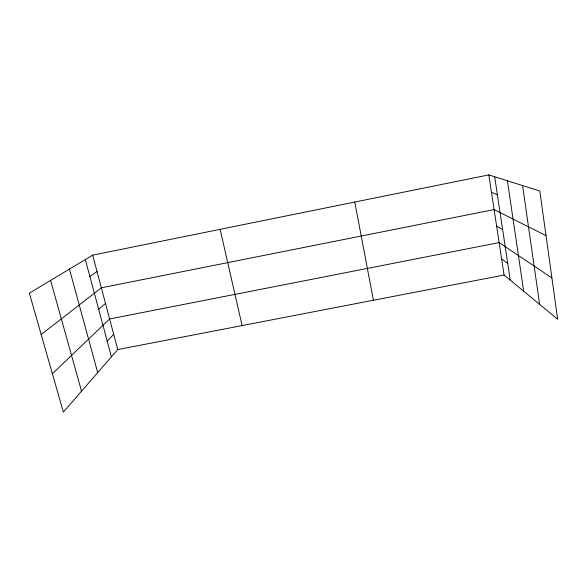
<?xml version="1.0" encoding="UTF-8"?>
<svg xmlns="http://www.w3.org/2000/svg" width="587" height="587" viewBox="0 0 587 587"><rect width="100%" height="100%" fill="white"/><g stroke="black" fill="none" stroke-linecap="round" stroke-linejoin="round"><path stroke-width="0.88" d="M504.072 275.032L117.738 349.573L63.367 412.103L29.35 293.162L92.673 255.147L488.817 174.897L539.813 191.01L557.65 319.24L504.072 275.032L488.817 174.897M107.201 341.164L113.695 334.333M52.397 373.736L109.615 318.961L499.126 242.592L551.905 277.922M98.682 309.349L105.499 303.457M41.178 334.509L101.346 287.813L494.1 209.566L546.02 235.636M89.877 276.47L97.031 271.554M491.473 192.316L497.38 194.737M496.624 226.156L502.648 229.693M501.614 258.889L507.74 263.475M50.599 280.403L81.527 391.221M69.442 269.088L97.699 372.62M85.342 259.549L111.405 356.852M92.673 255.147L117.738 349.573M220.118 229.326L242.108 325.572M354.768 202.053L373.42 300.236M494.665 176.746L510.257 280.138M507.395 180.767L523.692 291.218M522.577 185.565L539.636 304.374"/></g></svg>
